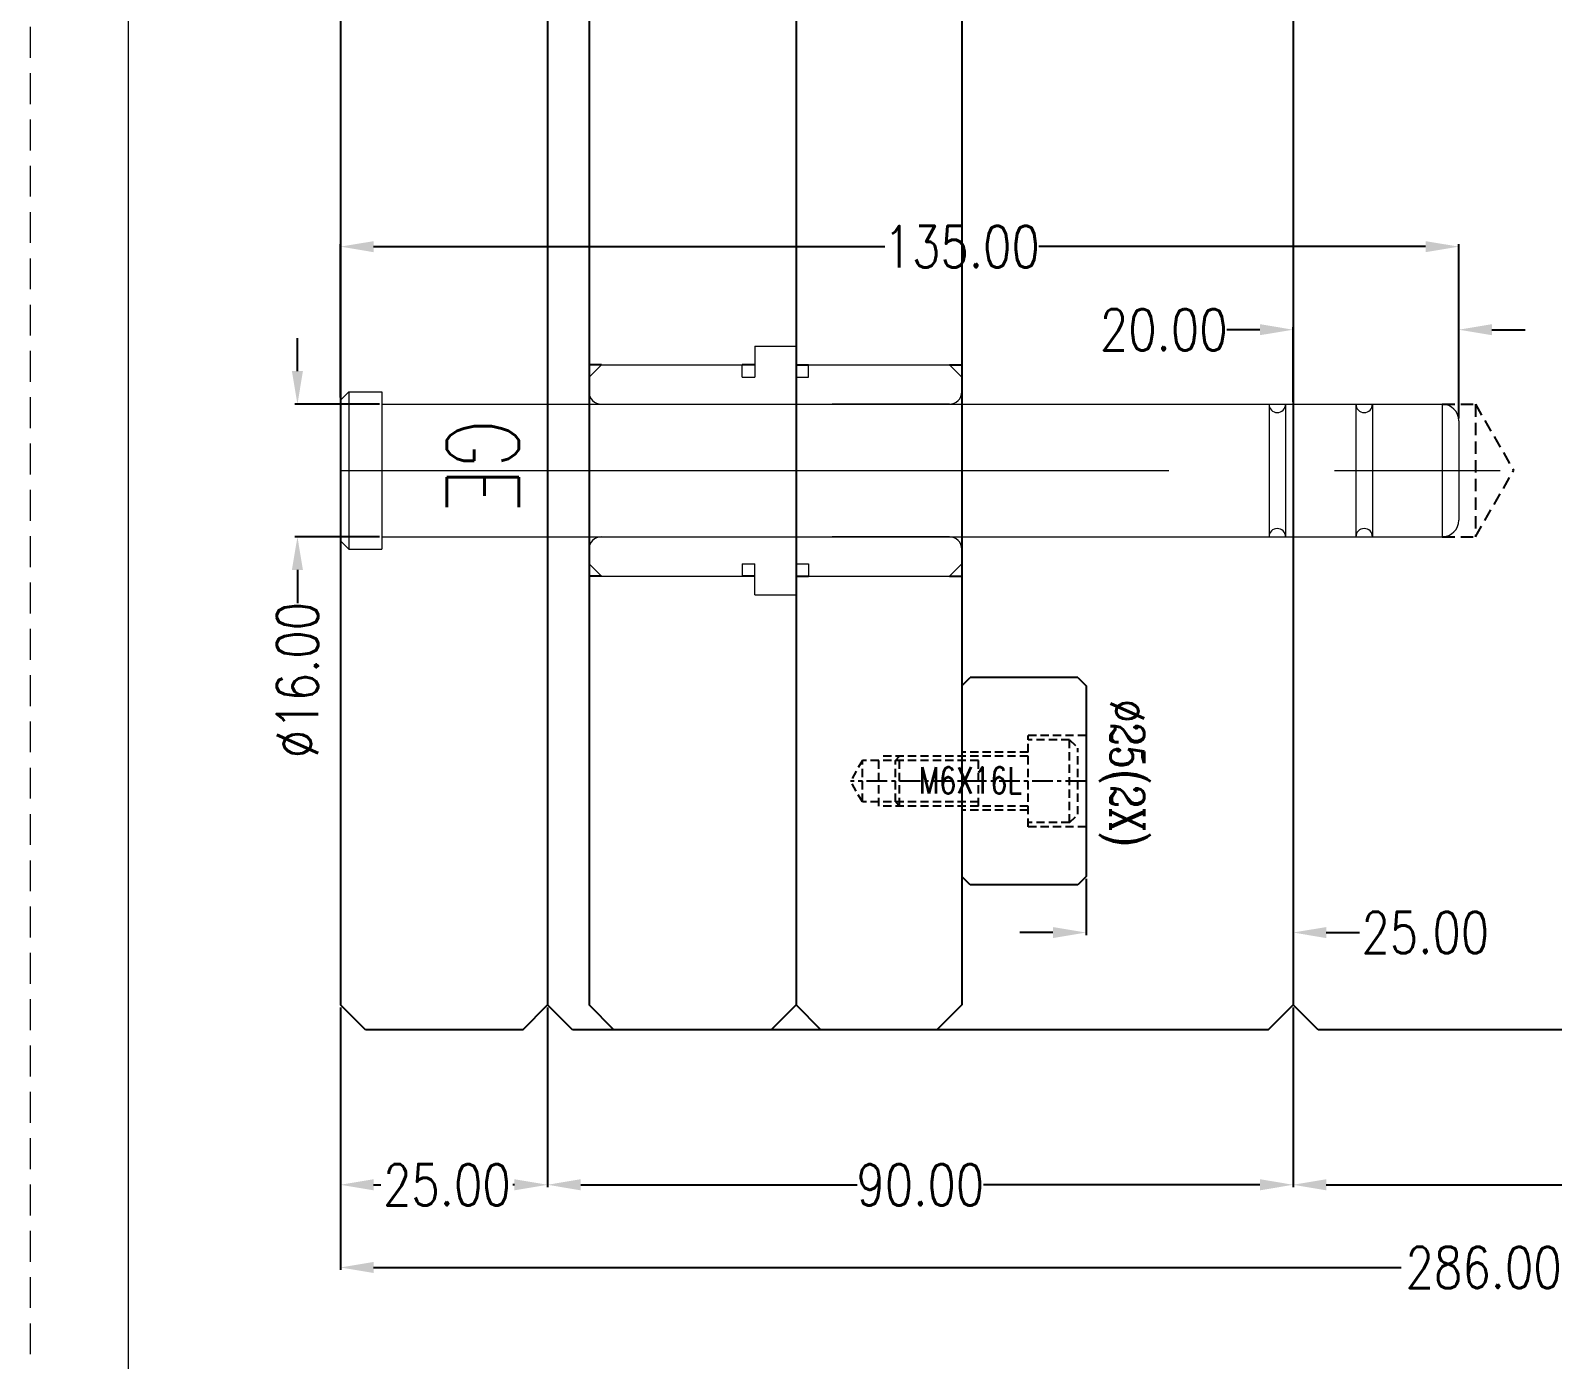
# Model space of a CAD drawing. Header units: millimetres. Extents: x 28656 to 29764, y -21384 to -20601.
# Drawn here: x 28656.3 to 28840, y -21038.1 to -20877.6 of the extents above; entities that cross this region are included whole.
import ezdxf

# ---------------------------------------------------------------- set-up
doc = ezdxf.new("R2010")
doc.units = ezdxf.units.MM
doc.header["$LTSCALE"] = 8
for name, pattern in [('CENTER', [2, 1.25, -0.25, 0.25, -0.25]), ('DASHED', [0.75, 0.5, -0.25]), ('HIDDEN', [0.375, 0.25, -0.125]), ('HIDDEN2', [0.1875, 0.125, -0.0625])]:
    doc.linetypes.add(name, pattern=pattern)
doc.layers.get('DEFPOINTS').update_dxf_attribs({"color": 6})
for name, color, linetype in [('A', 7, 'Continuous'), ('GE', 214, 'Continuous'), ('Layer3', 3, 'Continuous'), ('SCREW', 52, 'HIDDEN'), ('SP', 3, 'Continuous')]:
    doc.layers.add(name, color=color, linetype=linetype)
doc.layers.add('dim', color=3, linetype='Continuous', lineweight=15)
doc.layers.add('MBOM-ASSIS-LAYER', color=71, linetype='Continuous', lineweight=9)
doc.styles.add('ROMANC', font='RomanC.ttf', dxfattribs={"width": 0.8, "height": 7})
doc.styles.add('ROMANS', font='ROMANS.shx', dxfattribs={"height": 5, "bigfont": 'chineset.shx'})
doc.styles.get("Standard").update_dxf_attribs({"font": 'txt.shx', "width": 0.8, "bigfont": 'chineset.shx'})
doc.styles.add('txt', font='txt.shx', dxfattribs={"width": 0.75, "height": 3.2})
doc.dimstyles.new('ISO-25', dxfattribs={"dimtxt": 5, "dimasz": 4, "dimexe": 0.3, "dimexo": 0.3, "dimtad": 0, "dimzin": 1, "dimdsep": 46, "dimtxsty": 'Standard', "dimcen": 0, "dimclrd": 3, "dimclre": 3, "dimclrt": 3, "dimazin": 0, "dimtfac": 1, "dimtofl": 0, "dimtmove": 0, "dimatfit": 0, "dimfxl": 0, "dimarcsym": 0})

# ---------------------------------------------------------------- blocks, each defined once
blk = doc.blocks.new('*D26574')
at = {"layer": 'DEFPOINTS', "color": 0}
for p in [(28808.69, -20995.27), (28898.69, -20995.27), (28898.69, -21016.99)]:
    blk.add_point(p, dxfattribs=at)
at = {"layer": 'dim', "color": 3, "lineweight": -2}
for p, q in [((28808.69, -20995.57), (28808.69, -21017.29)), ((28898.69, -20995.57), (28898.69, -21017.29)), ((28812.69, -21016.99), (28846.07, -21016.99)), ((28894.69, -21016.99), (28861.32, -21016.99))]:
    blk.add_line(p, q, dxfattribs=at)
at = {"layer": 'dim', "color": 3}
for points in [[(28812.69, -21016.32), (28812.69, -21017.66), (28808.69, -21016.99)], [(28894.69, -21017.66), (28894.69, -21016.32), (28898.69, -21016.99)]]:
    blk.add_solid(points, dxfattribs=at)
at = {"layer": 'dim', "color": 3, "insert": (28853.69, -21016.99), "char_height": 5, "attachment_point": 5}
blk.add_mtext('90.00', dxfattribs=at)
blk = doc.blocks.new('*D26575')
at = {"layer": 'DEFPOINTS', "color": 0}
for p in [(28718.69, -20995.27), (28808.69, -20995.27), (28808.69, -21016.99)]:
    blk.add_point(p, dxfattribs=at)
at = {"layer": 'dim', "color": 3, "lineweight": -2}
for p, q in [((28718.69, -20995.57), (28718.69, -21017.29)), ((28808.69, -20995.57), (28808.69, -21017.29)), ((28722.69, -21016.99), (28756.07, -21016.99)), ((28804.69, -21016.99), (28771.32, -21016.99))]:
    blk.add_line(p, q, dxfattribs=at)
at = {"layer": 'dim', "color": 3}
for points in [[(28722.69, -21016.32), (28722.69, -21017.66), (28718.69, -21016.99)], [(28804.69, -21017.66), (28804.69, -21016.32), (28808.69, -21016.99)]]:
    blk.add_solid(points, dxfattribs=at)
at = {"layer": 'dim', "color": 3, "insert": (28763.69, -21016.99), "char_height": 5, "attachment_point": 5}
blk.add_mtext('90.00', dxfattribs=at)
blk = doc.blocks.new('*D26576')
at = {"layer": 'DEFPOINTS', "color": 0}
for p in [(28693.69, -20995.27), (28718.69, -20995.27), (28718.69, -21016.99)]:
    blk.add_point(p, dxfattribs=at)
at = {"layer": 'dim', "color": 3, "lineweight": -2}
for p, q in [((28693.69, -20995.57), (28693.69, -21017.29)), ((28718.69, -20995.57), (28718.69, -21017.29)), ((28697.69, -21016.99), (28698.58, -21016.99)), ((28714.69, -21016.99), (28714.5, -21016.99))]:
    blk.add_line(p, q, dxfattribs=at)
at = {"layer": 'dim', "color": 3}
for points in [[(28697.69, -21016.32), (28697.69, -21017.66), (28693.69, -21016.99)], [(28714.69, -21017.66), (28714.69, -21016.32), (28718.69, -21016.99)]]:
    blk.add_solid(points, dxfattribs=at)
at = {"layer": 'dim', "color": 3, "insert": (28706.54, -21016.99), "char_height": 5, "attachment_point": 5}
blk.add_mtext('25.00', dxfattribs=at)
blk = doc.blocks.new('*D26577')
at = {"layer": 'DEFPOINTS', "color": 0}
for p in [(28693.69, -20995.27), (28979.69, -20995.27), (28979.69, -21026.97)]:
    blk.add_point(p, dxfattribs=at)
at = {"layer": 'dim', "color": 3, "lineweight": -2}
for p, q in [((28693.69, -20995.57), (28693.69, -21027.27)), ((28979.69, -20995.57), (28979.69, -21027.27)), ((28697.69, -21026.97), (28821.74, -21026.97)), ((28975.69, -21026.97), (28841.65, -21026.97))]:
    blk.add_line(p, q, dxfattribs=at)
at = {"layer": 'dim', "color": 3}
for points in [[(28697.69, -21026.31), (28697.69, -21027.64), (28693.69, -21026.97)], [(28975.69, -21027.64), (28975.69, -21026.31), (28979.69, -21026.97)]]:
    blk.add_solid(points, dxfattribs=at)
at = {"layer": 'dim', "color": 3, "insert": (28831.69, -21026.97), "char_height": 5, "attachment_point": 5}
blk.add_mtext('286.00', dxfattribs=at)
blk = doc.blocks.new('*D27106')
at = {"layer": 'DEFPOINTS', "color": 0}
for p in [(28828.69, -20903.74), (28693.69, -20922.27), (28828.69, -20924.77)]:
    blk.add_point(p, dxfattribs=at)
at = {"layer": 'dim', "color": 3, "lineweight": -2}
for p, q in [((28693.69, -20921.97), (28693.69, -20903.44)), ((28697.69, -20903.74), (28759.4, -20903.74)), ((28824.69, -20903.74), (28777.99, -20903.74)), ((28828.69, -20924.47), (28828.69, -20903.44))]:
    blk.add_line(p, q, dxfattribs=at)
at = {"layer": 'dim', "color": 3}
for points in [[(28697.69, -20903.08), (28697.69, -20904.41), (28693.69, -20903.74)], [(28824.69, -20904.41), (28824.69, -20903.08), (28828.69, -20903.74)]]:
    blk.add_solid(points, dxfattribs=at)
at = {"layer": 'dim', "color": 3, "insert": (28768.69, -20903.74), "char_height": 5, "attachment_point": 5}
blk.add_mtext('135.00', dxfattribs=at)
blk = doc.blocks.new('*D27107')
at = {"layer": 'DEFPOINTS', "color": 0}
for p in [(28808.69, -20913.77), (28808.69, -20922.77), (28828.69, -20924.77)]:
    blk.add_point(p, dxfattribs=at)
at = {"layer": 'dim', "color": 3, "lineweight": -2}
for p, q in [((28804.69, -20913.77), (28800.69, -20913.77)), ((28808.69, -20922.47), (28808.69, -20913.47)), ((28828.69, -20924.47), (28828.69, -20913.47)), ((28832.69, -20913.77), (28836.69, -20913.77))]:
    blk.add_line(p, q, dxfattribs=at)
at = {"layer": 'dim', "color": 3}
for points in [[(28804.69, -20914.43), (28804.69, -20913.1), (28808.69, -20913.77)], [(28832.69, -20913.1), (28832.69, -20914.43), (28828.69, -20913.77)]]:
    blk.add_solid(points, dxfattribs=at)
at = {"layer": 'dim', "color": 3, "insert": (28793.07, -20913.77), "char_height": 5, "attachment_point": 5}
blk.add_mtext('20.00', dxfattribs=at)
blk = doc.blocks.new('*D27108')
at = {"layer": 'DEFPOINTS', "color": 0}
for p in [(28698.69, -20922.77), (28688.5, -20938.77), (28698.69, -20938.77)]:
    blk.add_point(p, dxfattribs=at)
at = {"layer": 'dim', "color": 3, "lineweight": -2}
for p, q in [((28688.5, -20918.77), (28688.5, -20914.77)), ((28698.39, -20922.77), (28688.2, -20922.77)), ((28698.39, -20938.77), (28688.2, -20938.77)), ((28688.5, -20942.77), (28688.5, -20946.77))]:
    blk.add_line(p, q, dxfattribs=at)
at = {"layer": 'dim', "color": 3}
for points in [[(28687.83, -20918.77), (28689.16, -20918.77), (28688.5, -20922.77)], [(28689.16, -20942.77), (28687.83, -20942.77), (28688.5, -20938.77)]]:
    blk.add_solid(points, dxfattribs=at)
at = {"layer": 'dim', "color": 3, "insert": (28688.5, -20956.06), "char_height": 5, "attachment_point": 5, "rotation": 90}
blk.add_mtext('%%c16.00', dxfattribs=at)
blk = doc.blocks.new('20100617.142056')
at = {"layer": 'MBOM-ASSIS-LAYER', "linetype": 'DASHED'}
blk.add_line((-1189, 0), (-1189, 841), dxfattribs=at)
at = {"layer": 'MBOM-ASSIS-LAYER'}
blk.add_line((-1176.3, 12.7), (-1176.3, 828.3), dxfattribs=at)
blk = doc.blocks.new('*D27513')
at = {"layer": 'DEFPOINTS', "color": 0}
for p in [(28783.69, -20979.77), (28808.69, -20984.99), (28808.69, -20986.54)]:
    blk.add_point(p, dxfattribs=at)
at = {"layer": 'dim', "color": 3, "lineweight": -2}
for p, q in [((28783.69, -20980.07), (28783.69, -20986.84)), ((28779.69, -20986.54), (28775.69, -20986.54)), ((28808.69, -20985.29), (28808.69, -20986.84)), ((28812.69, -20986.54), (28816.69, -20986.54))]:
    blk.add_line(p, q, dxfattribs=at)
at = {"layer": 'dim', "color": 3}
for points in [[(28779.69, -20987.21), (28779.69, -20985.88), (28783.69, -20986.54)], [(28812.69, -20985.88), (28812.69, -20987.21), (28808.69, -20986.54)]]:
    blk.add_solid(points, dxfattribs=at)
at = {"layer": 'dim', "color": 3, "insert": (28824.65, -20986.54), "char_height": 5, "attachment_point": 5}
blk.add_mtext('25.00', dxfattribs=at)

msp = doc.modelspace()

# ---------------------------------------------------------------- linework, layer by layer
at = {"linetype": 'Continuous'}
for p, q in [((28693.695, -20651.266), (28693.695, -20995.266)), ((28718.695, -20651.266), (28718.695, -20995.266)), ((28808.695, -20708.266), (28808.695, -20995.266)), ((28723.695, -20778.266), (28723.695, -20995.266)), ((28768.695, -20778.266), (28768.695, -20995.266)), ((28748.695, -20779.766), (28748.695, -20995.266)), ((28696.695, -20998.266), (28693.695, -20995.266)), ((28715.695, -20998.266), (28718.695, -20995.266)), ((28721.695, -20998.266), (28718.695, -20995.266)), ((28726.695, -20998.266), (28723.695, -20995.266)), ((28748.695, -20995.266), (28745.695, -20998.266)), ((28751.695, -20998.266), (28748.695, -20995.266)), ((28768.695, -20995.266), (28765.695, -20998.266)), ((28805.695, -20998.266), (28808.695, -20995.266)), ((28811.695, -20998.266), (28808.695, -20995.266)), ((28715.695, -20998.266), (28696.695, -20998.266)), ((28805.695, -20998.266), (28721.695, -20998.266)), ((28745.695, -20998.266), (28726.695, -20998.266)), ((28765.695, -20998.266), (28751.695, -20998.266)), ((28895.695, -20998.266), (28811.695, -20998.266))]:
    msp.add_line(p, q, dxfattribs=at)
at = {"linetype": 'HIDDEN', "ltscale": 0.75}
for p, q in [((28826.695, -20922.766), (28830.695, -20922.766)), ((28830.695, -20922.766), (28830.695, -20938.766)), ((28830.695, -20922.766), (28835.314, -20930.766)), ((28830.695, -20938.766), (28835.314, -20930.766)), ((28826.695, -20938.766), (28830.695, -20938.766))]:
    msp.add_line(p, q, dxfattribs=at)
at = {"layer": 'A'}
for p, q in [((28725.195, -20918.016), (28723.695, -20918.016)), ((28743.695, -20918.016), (28742.195, -20918.016)), ((28748.695, -20918.016), (28750.195, -20918.016)), ((28767.195, -20918.016), (28768.695, -20918.016)), ((28725.195, -20943.516), (28723.695, -20943.516)), ((28743.695, -20943.516), (28742.195, -20943.516)), ((28748.695, -20943.516), (28750.195, -20943.516)), ((28767.195, -20943.516), (28768.695, -20943.516))]:
    msp.add_line(p, q, dxfattribs=at)
at = {"layer": 'GE', "lineweight": 13}
for p, q in [((28743.695, -20915.766), (28748.695, -20915.766)), ((28743.695, -20915.766), (28743.695, -20919.516)), ((28748.695, -20915.766), (28748.695, -20919.516)), ((28723.695, -20919.516), (28725.195, -20918.016)), ((28725.195, -20918.016), (28742.195, -20918.016)), ((28742.195, -20919.516), (28742.195, -20918.016)), ((28750.195, -20918.016), (28767.195, -20918.016)), ((28750.195, -20919.516), (28750.195, -20918.016)), ((28768.695, -20919.516), (28767.195, -20918.016)), ((28723.695, -20922.766), (28723.695, -20919.516)), ((28742.195, -20919.516), (28743.695, -20919.516)), ((28748.695, -20919.516), (28750.195, -20919.516)), ((28768.695, -20922.766), (28768.695, -20919.516)), ((28693.695, -20922.266), (28694.695, -20921.266)), ((28693.695, -20922.266), (28693.695, -20939.266)), ((28694.695, -20921.266), (28694.695, -20940.266)), ((28694.695, -20921.266), (28698.695, -20921.266)), ((28698.695, -20921.266), (28698.695, -20940.266)), ((28698.695, -20922.766), (28826.695, -20922.766)), ((28767.195, -20922.766), (28753.065, -20922.766)), ((28805.78, -20922.766), (28805.78, -20938.766)), ((28807.78, -20922.766), (28807.78, -20938.766)), ((28816.271, -20922.766), (28816.271, -20938.766)), ((28818.271, -20922.766), (28818.271, -20938.766)), ((28826.695, -20922.766), (28826.695, -20938.766)), ((28828.695, -20924.766), (28828.695, -20936.766)), ((28698.695, -20938.766), (28826.695, -20938.766)), ((28723.695, -20938.766), (28723.695, -20942.016)), ((28767.195, -20938.766), (28753.065, -20938.766)), ((28768.695, -20938.766), (28768.695, -20942.016)), ((28694.695, -20940.266), (28693.695, -20939.266)), ((28694.695, -20940.266), (28698.695, -20940.266)), ((28723.695, -20942.016), (28725.195, -20943.516)), ((28742.195, -20942.016), (28743.695, -20942.016)), ((28742.195, -20942.016), (28742.195, -20943.516)), ((28743.695, -20945.766), (28743.695, -20942.016)), ((28748.695, -20945.766), (28748.695, -20942.016)), ((28748.695, -20942.016), (28750.195, -20942.016)), ((28750.195, -20942.016), (28750.195, -20943.516)), ((28768.695, -20942.016), (28767.195, -20943.516)), ((28725.195, -20943.516), (28742.195, -20943.516)), ((28750.195, -20943.516), (28767.195, -20943.516)), ((28743.695, -20945.766), (28748.695, -20945.766))]:
    msp.add_line(p, q, dxfattribs=at)
at = {"layer": 'GE', "linetype": 'HIDDEN2', "lineweight": 13}
for p, q in [((28723.695, -20938.766), (28723.695, -20922.766)), ((28768.695, -20938.766), (28768.695, -20922.766))]:
    msp.add_line(p, q, dxfattribs=at)
at = {"layer": 'GE', "linetype": 'CENTER', "lineweight": 13, "ltscale": 10}
msp.add_line((28693.695, -20930.766), (28835.314, -20930.766), dxfattribs=at)
at = {"layer": 'GE', "lineweight": 13}
for centre, radius, start, end in [((28725.195, -20921.266), 1.5, 180, 270), ((28767.195, -20921.266), 1.5, 270, 0), ((28806.78, -20922.766), 1, 180, 0), ((28817.271, -20922.766), 1, 180, 0), ((28826.695, -20924.766), 2, 0, 90), ((28826.695, -20936.766), 2, 270, 0), ((28725.195, -20940.266), 1.5, 90, 180), ((28767.195, -20940.266), 1.5, 0, 90), ((28806.78, -20938.766), 1, 0, 180), ((28817.271, -20938.766), 1, 0, 180)]:
    msp.add_arc(centre, radius, start, end, dxfattribs=at)
at = {"layer": 'SCREW', "linetype": 'HIDDEN2'}
for p, q in [((28776.695, -20973.766), (28776.695, -20962.766)), ((28783.695, -20962.766), (28776.695, -20962.766)), ((28776.695, -20964.766), (28768.695, -20964.766)), ((28781.695, -20963.266), (28776.695, -20963.266)), ((28781.695, -20973.266), (28781.695, -20963.266)), ((28781.695, -20963.266), (28782.695, -20964.266)), ((28782.695, -20972.266), (28782.695, -20964.266)), ((28756.695, -20965.766), (28755.251, -20968.266)), ((28756.695, -20970.766), (28756.695, -20965.766)), ((28770.695, -20965.766), (28756.695, -20965.766)), ((28776.695, -20965.266), (28758.695, -20965.266)), ((28758.695, -20971.266), (28758.695, -20965.266)), ((28760.695, -20965.766), (28761.195, -20965.266)), ((28760.695, -20970.766), (28760.695, -20965.766)), ((28761.195, -20971.266), (28761.195, -20965.266)), ((28770.695, -20971.266), (28770.695, -20965.266)), ((28756.695, -20970.766), (28755.251, -20968.266)), ((28770.695, -20970.766), (28756.695, -20970.766)), ((28776.695, -20971.266), (28758.695, -20971.266)), ((28760.695, -20970.766), (28761.195, -20971.266)), ((28776.695, -20971.766), (28768.695, -20971.766)), ((28781.695, -20973.266), (28776.695, -20973.266)), ((28783.695, -20973.766), (28776.695, -20973.766)), ((28781.695, -20973.266), (28782.695, -20972.266))]:
    msp.add_line(p, q, dxfattribs=at)
at = {"layer": 'SCREW', "linetype": 'CENTER', "ltscale": 0.25}
msp.add_line((28783.695, -20968.266), (28755.251, -20968.266), dxfattribs=at)
at = {"layer": 'SP', "color": 145}
for p, q in [((28768.695, -20956.766), (28769.695, -20955.766)), ((28768.695, -20956.766), (28768.695, -20979.766)), ((28782.695, -20955.766), (28769.695, -20955.766)), ((28782.695, -20955.766), (28783.695, -20956.766)), ((28783.695, -20956.766), (28783.695, -20979.766)), ((28769.695, -20980.766), (28768.695, -20979.766)), ((28782.695, -20980.766), (28769.695, -20980.766)), ((28783.695, -20979.766), (28782.695, -20980.766))]:
    msp.add_line(p, q, dxfattribs=at)

# ---------------------------------------------------------------- block references
at = {"layer": 'MBOM-ASSIS-LAYER', "xscale": 0.931642561074642, "yscale": 0.931642561074642, "zscale": 0.931642561074642}
msp.add_blockref('20100617.142056', (29763.991, -21384.023), dxfattribs=at)

# ---------------------------------------------------------------- texts
at = {"layer": 'dim', "style": 'ROMANC', "width": 0.8}
msp.add_text('%%C25(2X)', height=4.0648, rotation=990, dxfattribs=at).set_placement((28786.633, -20958.411))
at = {"layer": 'GE', "lineweight": 13, "style": 'ROMANS', "width": 0.75}
msp.add_text('GE', height=8.6854, rotation=270, dxfattribs=at).set_placement((28706.528, -20924.591))
at = {"layer": 'Layer3', "style": 'txt', "width": 0.75}
msp.add_text('M6X16L', height=3.2, dxfattribs=at).set_placement((28763.5, -20969.773))

# ---------------------------------------------------------------- dimensions: what is measured, and where the dimension line sits
at = {"layer": 'dim'}
for base, p1, p2, picture, middle in [((28828.695, -20903.742), (28693.695, -20922.266), (28828.695, -20924.766), '*D27106', (28768.695, -20903.742)), ((28718.695, -21016.99), (28693.695, -20995.266), (28718.695, -20995.266), '*D26576', (28706.543, -21016.99)), ((28979.695, -21026.973), (28693.695, -20995.266), (28979.695, -20995.266), '*D26577', (28831.695, -21026.973))]:
    dim = msp.add_linear_dim(base=base, p1=p1, p2=p2, dimstyle='ISO-25', dxfattribs=at)
    dim.commit()
    dim.dimension.update_dxf_attribs({"geometry": picture, "text_midpoint": middle, "dimtype": 160})
for base, p1, p2, picture, middle in [((28808.695, -20913.766), (28828.695, -20924.766), (28808.695, -20922.766), '*D27107', (28793.07, -20913.766)), ((28808.695, -20986.544), (28783.695, -20979.766), (28808.695, -20984.988), '*D27513', (28824.653, -20986.544)), ((28808.695, -21016.99), (28718.695, -20995.266), (28808.695, -20995.266), '*D26575', (28763.695, -21016.99)), ((28898.695, -21016.99), (28808.695, -20995.266), (28898.695, -20995.266), '*D26574', (28853.695, -21016.99))]:
    dim = msp.add_linear_dim(base=base, p1=p1, p2=p2, dimstyle='ISO-25', dxfattribs=at)
    dim.commit()
    dim.dimension.update_dxf_attribs({"geometry": picture, "text_midpoint": middle})
dim = msp.add_linear_dim(base=(28688.497, -20938.766), p1=(28698.695, -20922.766), p2=(28698.695, -20938.766), angle=90, text='%%c<>', dimstyle='ISO-25', dxfattribs=at)
dim.commit()
dim.dimension.update_dxf_attribs({"geometry": '*D27108', "text_midpoint": (28688.497, -20956.058)})

doc.saveas('drawing.dxf')
